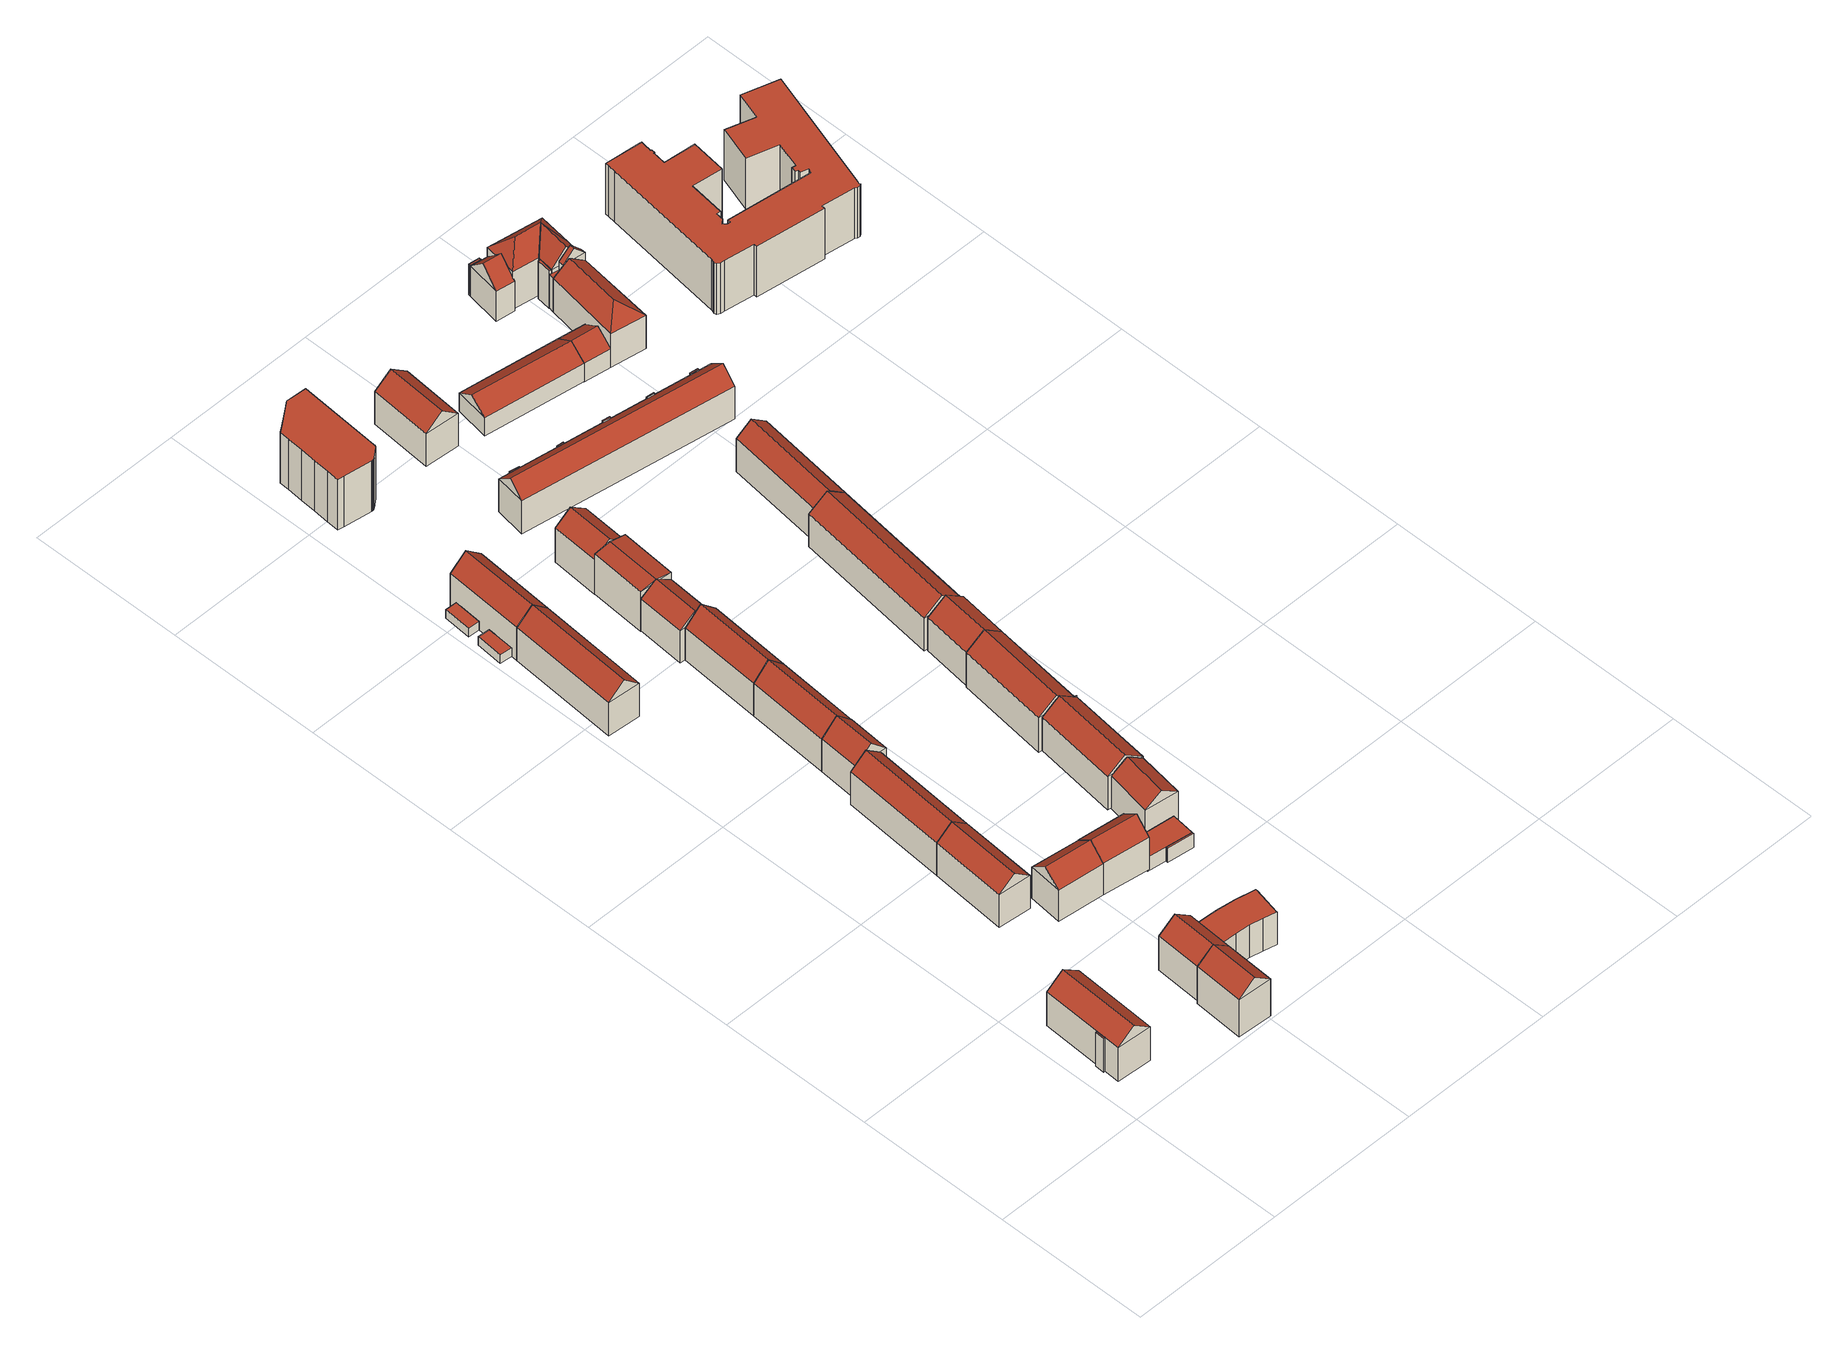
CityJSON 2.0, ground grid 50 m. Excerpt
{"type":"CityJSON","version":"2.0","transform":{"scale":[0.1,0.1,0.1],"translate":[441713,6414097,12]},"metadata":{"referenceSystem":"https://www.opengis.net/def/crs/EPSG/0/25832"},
"CityObjects":{
"building1":{"type":"Building","attributes":{"function":"31001_1010"},"children":["building1-1","building1-2"]},
"building1-1":{"type":"BuildingPart","attributes":{"roofType":"3100","measuredHeight":17.16,"storeysAboveGround":4},"parents":["building1"],"geometry":[{"type":"Solid","lod":"2","boundaries":[[[[0,1,2,3]],[[4,5,1,0]],[[6,7,5,4]],[[3,2,7,6]],[[0,8,4]],[[6,9,3]],[[3,9,8,0]],[[4,8,9,6]],[[1,5,7,2]]]],"semantics":{"surfaces":[{"type":"WallSurface"},{"type":"RoofSurface","Flaechenneigung":"51.5865324463628","Flaechenrichtung":"272.964134694147","Flaechengroesse":"197.745115900899"},{"type":"RoofSurface","Flaechenneigung":"51.586800165069","Flaechenrichtung":"93.1330239308747","Flaechengroesse":"197.802510637403"},{"type":"GroundSurface"}],"values":[[0,0,0,0,0,0,1,2,3]]}}]},
"building1-2":{"type":"BuildingPart","attributes":{"roofType":"1000","measuredHeight":12.67,"storeysAboveGround":4},"parents":["building1"],"geometry":[{"type":"Solid","lod":"2","boundaries":[[[[10,11,12,13]],[[14,15,11,10]],[[16,17,15,14]],[[13,12,17,16]],[[14,10,13,16]],[[11,15,17,12]]]],"semantics":{"surfaces":[{"type":"WallSurface"},{"type":"RoofSurface","Flaechenneigung":"90","Flaechenrichtung":"0","Flaechengroesse":"1.78751020506889"},{"type":"GroundSurface"}],"values":[[0,0,0,0,1,2]]}}]},
"building2":{"type":"Building","attributes":{"function":"31001_1010","yearOfConstruction":1957,"roofType":"3100","measuredHeight":18.47,"storeysAboveGround":4},"geometry":[{"type":"Solid","lod":"2","boundaries":[[[[18,19,20,21]],[[22,23,19,18]],[[24,25,23,22]],[[21,20,25,24]],[[18,26,22]],[[24,27,21]],[[21,27,26,18]],[[22,26,27,24]],[[19,23,25,20]]]],"semantics":{"surfaces":[{"type":"WallSurface"},{"type":"RoofSurface","Flaechenneigung":"51.2122402934703","Flaechenrichtung":"273.374601804559","Flaechengroesse":"114.593032173527"},{"type":"RoofSurface","Flaechenneigung":"51.2122401367297","Flaechenrichtung":"93.3729320381092","Flaechengroesse":"114.589274207159"},{"type":"GroundSurface"}],"values":[[0,0,0,0,0,0,1,2,3]]}}]},
"building3":{"type":"Building","attributes":{"function":"31001_1010","yearOfConstruction":1957,"roofType":"3100","measuredHeight":17.22,"storeysAboveGround":4},"geometry":[{"type":"Solid","lod":"2","boundaries":[[[[28,29,30,18]],[[31,32,29,28]],[[22,33,32,31]],[[18,30,33,22]],[[28,34,31]],[[22,26,18]],[[18,26,34,28]],[[31,34,26,22]],[[29,32,33,30]]]],"semantics":{"surfaces":[{"type":"WallSurface"},{"type":"RoofSurface","Flaechenneigung":"51.2527799460082","Flaechenrichtung":"273.373751766749","Flaechengroesse":"104.922973425165"},{"type":"RoofSurface","Flaechenneigung":"51.2526964971133","Flaechenrichtung":"93.373751766795","Flaechengroesse":"104.922973422475"},{"type":"GroundSurface"}],"values":[[0,0,0,0,0,0,1,2,3]]}}]},
"building4":{"type":"Building","attributes":{"function":"31001_1010","yearOfConstruction":1957,"roofType":"3100","measuredHeight":16.89,"storeysAboveGround":4},"geometry":[{"type":"Solid","lod":"2","boundaries":[[[[35,36,37,38]],[[39,40,36,35]],[[41,42,40,39]],[[38,37,42,41]],[[35,43,39]],[[41,44,38]],[[38,44,43,35]],[[39,43,44,41]],[[36,40,42,37]]]],"semantics":{"surfaces":[{"type":"WallSurface"},{"type":"RoofSurface","Flaechenneigung":"49.410108099328","Flaechenrichtung":"94.516003651114","Flaechengroesse":"171.342587666664"},{"type":"RoofSurface","Flaechenneigung":"49.4101219184839","Flaechenrichtung":"274.530776977418","Flaechengroesse":"170.566553075133"},{"type":"GroundSurface"}],"values":[[0,0,0,0,0,0,1,2,3]]}}]},
"building5":{"type":"Building","attributes":{"function":"31001_1010","yearOfConstruction":1968,"roofType":"3100","measuredHeight":16.25,"storeysAboveGround":4},"geometry":[{"type":"Solid","lod":"2","boundaries":[[[[45,46,47,48]],[[49,50,46,45]],[[51,52,50,49]],[[48,47,52,51]],[[45,53,49]],[[51,54,48]],[[48,54,53,45]],[[49,53,54,51]],[[46,50,52,47]]]],"semantics":{"surfaces":[{"type":"WallSurface"},{"type":"RoofSurface","Flaechenneigung":"50.5035014213378","Flaechenrichtung":"186.88303606996","Flaechengroesse":"105.285923994902"},{"type":"RoofSurface","Flaechenneigung":"50.5038225184407","Flaechenrichtung":"7.24976276673554","Flaechengroesse":"106.327651984077"},{"type":"GroundSurface"}],"values":[[0,0,0,0,0,0,1,2,3]]}}]},
"building6":{"type":"Building","attributes":{"function":"31001_1010","yearOfConstruction":1957,"roofType":"3100","measuredHeight":16.82,"storeysAboveGround":4},"geometry":[{"type":"Solid","lod":"2","boundaries":[[[[55,56,57,41]],[[58,59,56,55]],[[38,60,59,58]],[[41,57,60,38]],[[55,61,58]],[[38,44,41]],[[41,44,61,55]],[[58,61,44,38]],[[56,59,60,57]]]],"semantics":{"surfaces":[{"type":"WallSurface"},{"type":"RoofSurface","Flaechenneigung":"49.2248682562739","Flaechenrichtung":"274.508668864937","Flaechengroesse":"235.256726569742"},{"type":"RoofSurface","Flaechenneigung":"49.2249344666691","Flaechenrichtung":"94.508735144832","Flaechengroesse":"235.25327462413"},{"type":"GroundSurface"}],"values":[[0,0,0,0,0,0,1,2,3]]}}]},
"building7":{"type":"Building","attributes":{"function":"31001_1010","yearOfConstruction":1957,"roofType":"1000","measuredHeight":12.23,"storeysAboveGround":3},"geometry":[{"type":"Solid","lod":"2","boundaries":[[[[62,63,64,65]],[[66,67,63,62]],[[68,69,67,66]],[[70,71,69,68]],[[72,73,71,70]],[[74,75,73,72]],[[76,77,75,74]],[[78,79,77,76]],[[80,81,79,78]],[[82,83,81,80]],[[65,64,83,82]],[[80,78,76,74,72,70,68,66,62,65,82]],[[63,67,69,71,73,75,77,79,81,83,64]]]],"semantics":{"surfaces":[{"type":"WallSurface"},{"type":"RoofSurface","Flaechenneigung":"90","Flaechenrichtung":"0","Flaechengroesse":"180.989428671581"},{"type":"GroundSurface"}],"values":[[0,0,0,0,0,0,0,0,0,0,0,1,2]]}}]},
"building8":{"type":"Building","attributes":{"function":"31001_1010","yearOfConstruction":1957,"roofType":"3100","measuredHeight":17.53,"storeysAboveGround":4},"geometry":[{"type":"Solid","lod":"2","boundaries":[[[[84,85,86,87]],[[88,89,85,84]],[[90,91,89,88]],[[87,86,91,90]],[[84,92,88]],[[90,93,87]],[[87,93,92,84]],[[88,92,93,90]],[[85,89,91,86]]]],"semantics":{"surfaces":[{"type":"WallSurface"},{"type":"RoofSurface","Flaechenneigung":"46.7042799806988","Flaechenrichtung":"274.240041765358","Flaechengroesse":"263.976245234185"},{"type":"RoofSurface","Flaechenneigung":"46.70435265855","Flaechenrichtung":"94.2400417653581","Flaechengroesse":"263.976245232696"},{"type":"GroundSurface"}],"values":[[0,0,0,0,0,0,1,2,3]]}}]},
"building9":{"type":"Building","attributes":{"function":"31001_1010","yearOfConstruction":1957,"roofType":"3100","measuredHeight":17.61,"storeysAboveGround":4},"geometry":[{"type":"Solid","lod":"2","boundaries":[[[[94,95,96,97]],[[98,99,95,94]],[[100,101,99,98]],[[97,96,101,100]],[[94,102,98]],[[100,103,97]],[[97,103,102,94]],[[98,102,103,100]],[[95,99,101,96]]]],"semantics":{"surfaces":[{"type":"WallSurface"},{"type":"RoofSurface","Flaechenneigung":"44.678600148363","Flaechenrichtung":"274.184993591903","Flaechengroesse":"100.034664905074"},{"type":"RoofSurface","Flaechenneigung":"44.6784728044763","Flaechenrichtung":"94.2766622586606","Flaechengroesse":"100.0316442246"},{"type":"GroundSurface"}],"values":[[0,0,0,0,0,0,1,2,3]]}}]},
"building10":{"type":"Building","attributes":{"function":"31001_1010","yearOfConstruction":1957,"roofType":"3100","measuredHeight":16.33,"storeysAboveGround":4},"geometry":[{"type":"Solid","lod":"2","boundaries":[[[[104,105,106,107]],[[108,109,105,104]],[[110,111,109,108]],[[107,106,111,110]],[[104,112,108]],[[110,113,107]],[[107,113,112,104]],[[108,112,113,110]],[[105,109,111,106]]]],"semantics":{"surfaces":[{"type":"WallSurface"},{"type":"RoofSurface","Flaechenneigung":"50.8477006978234","Flaechenrichtung":"7.62004053188802","Flaechengroesse":"104.449203260143"},{"type":"RoofSurface","Flaechenneigung":"50.8480564175379","Flaechenrichtung":"187.861527415341","Flaechengroesse":"104.440526858055"},{"type":"GroundSurface"}],"values":[[0,0,0,0,0,0,1,2,3]]}}]},
"building11":{"type":"Building","attributes":{"function":"31001_1010"},"children":["building11-1","building11-2","building11-3"]},
"building11-1":{"type":"BuildingPart","attributes":{"roofType":"1000","measuredHeight":3.23,"storeysAboveGround":4},"parents":["building11"],"geometry":[{"type":"Solid","lod":"2","boundaries":[[[[114,115,116,117]],[[118,119,115,114]],[[120,121,119,118]],[[117,116,121,120]],[[118,114,117,120]],[[115,119,121,116]]]],"semantics":{"surfaces":[{"type":"WallSurface"},{"type":"RoofSurface","Flaechenneigung":"90","Flaechenrichtung":"0","Flaechengroesse":"33.4327728460902"},{"type":"GroundSurface"}],"values":[[0,0,0,0,1,2]]}}]},
"building11-2":{"type":"BuildingPart","attributes":{"roofType":"3100","measuredHeight":17.47,"storeysAboveGround":4},"parents":["building11"],"geometry":[{"type":"Solid","lod":"2","boundaries":[[[[88,122,123,124]],[[84,125,122,88]],[[126,127,125,84]],[[124,123,127,126]],[[88,92,84]],[[126,128,124]],[[124,128,92,88]],[[84,92,128,126]],[[122,125,127,123]]]],"semantics":{"surfaces":[{"type":"WallSurface"},{"type":"RoofSurface","Flaechenneigung":"46.7191191597111","Flaechenrichtung":"94.2127143830888","Flaechengroesse":"190.862217975707"},{"type":"RoofSurface","Flaechenneigung":"46.7191391264683","Flaechenrichtung":"274.18066524786","Flaechengroesse":"190.861689222725"},{"type":"GroundSurface"}],"values":[[0,0,0,0,0,0,1,2,3]]}}]},
"building11-3":{"type":"BuildingPart","attributes":{"roofType":"1000","measuredHeight":3.22,"storeysAboveGround":4},"parents":["building11"],"geometry":[{"type":"Solid","lod":"2","boundaries":[[[[129,130,131,132]],[[133,134,130,129]],[[135,136,134,133]],[[132,131,136,135]],[[133,129,132,135]],[[130,134,136,131]]]],"semantics":{"surfaces":[{"type":"WallSurface"},{"type":"RoofSurface","Flaechenneigung":"90","Flaechenrichtung":"0","Flaechengroesse":"34.10219815461"},{"type":"GroundSurface"}],"values":[[0,0,0,0,1,2]]}}]},
"building12":{"type":"Building","attributes":{"function":"31001_1010","yearOfConstruction":1957,"roofType":"3100","measuredHeight":17.51,"storeysAboveGround":4},"geometry":[{"type":"Solid","lod":"2","boundaries":[[[[137,138,139,140]],[[141,142,138,137]],[[143,144,142,141]],[[140,139,144,143]],[[137,145,141]],[[143,102,140]],[[140,102,145,137]],[[141,145,102,143]],[[138,142,144,139]]]],"semantics":{"surfaces":[{"type":"WallSurface"},{"type":"RoofSurface","Flaechenneigung":"44.592156226945","Flaechenrichtung":"274.178082148772","Flaechengroesse":"199.104386591258"},{"type":"RoofSurface","Flaechenneigung":"44.5921067315008","Flaechenrichtung":"94.258914507947","Flaechengroesse":"199.102694180648"},{"type":"GroundSurface"}],"values":[[0,0,0,0,0,0,1,2,3]]}}]},
"building13":{"type":"Building","attributes":{"function":"31001_1010"},"children":["building13-1","building13-2","building13-3"]},
"building13-1":{"type":"BuildingPart","attributes":{"roofType":"1000","measuredHeight":5.16,"storeysAboveGround":1},"parents":["building13"],"geometry":[{"type":"Solid","lod":"2","boundaries":[[[[146,147,148,149]],[[150,151,147,146]],[[152,153,151,150]],[[149,148,153,152]],[[150,146,149,152]],[[147,151,153,148]]]],"semantics":{"surfaces":[{"type":"WallSurface"},{"type":"RoofSurface","Flaechenneigung":"90","Flaechenrichtung":"0","Flaechengroesse":"5.62264864993358"},{"type":"GroundSurface"}],"values":[[0,0,0,0,1,2]]}}]},
"building13-2":{"type":"BuildingPart","attributes":{"roofType":"1000","measuredHeight":5.16,"storeysAboveGround":1},"parents":["building13"],"geometry":[{"type":"Solid","lod":"2","boundaries":[[[[154,155,156,157]],[[158,159,155,154]],[[150,151,159,158]],[[157,156,151,150]],[[158,154,157,150]],[[155,159,151,156]]]],"semantics":{"surfaces":[{"type":"WallSurface"},{"type":"RoofSurface","Flaechenneigung":"90","Flaechenrichtung":"0","Flaechengroesse":"109.233173625576"},{"type":"GroundSurface"}],"values":[[0,0,0,0,1,2]]}}]},
"building13-3":{"type":"BuildingPart","attributes":{"roofType":"1000","measuredHeight":5.16,"storeysAboveGround":1},"parents":["building13"],"geometry":[{"type":"Solid","lod":"2","boundaries":[[[[160,161,155,154]],[[162,163,161,160]],[[164,165,163,162]],[[154,155,165,164]],[[162,160,154,164]],[[161,163,165,155]]]],"semantics":{"surfaces":[{"type":"WallSurface"},{"type":"RoofSurface","Flaechenneigung":"90","Flaechenrichtung":"0","Flaechengroesse":"3.43421822296851"},{"type":"GroundSurface"}],"values":[[0,0,0,0,1,2]]}}]},
"building14":{"type":"Building","attributes":{"function":"31001_1010","yearOfConstruction":1957,"roofType":"3100","measuredHeight":17.52,"storeysAboveGround":4},"geometry":[{"type":"Solid","lod":"2","boundaries":[[[[141,142,166,167]],[[137,138,142,141]],[[168,169,138,137]],[[167,166,169,168]],[[141,145,137]],[[168,170,167]],[[167,170,145,141]],[[137,145,170,168]],[[142,138,169,166]]]],"semantics":{"surfaces":[{"type":"WallSurface"},{"type":"RoofSurface","Flaechenneigung":"44.4493378367429","Flaechenrichtung":"94.2461371502811","Flaechengroesse":"200.841951885812"},{"type":"RoofSurface","Flaechenneigung":"44.4493175166213","Flaechenrichtung":"274.186889312806","Flaechengroesse":"200.84170362994"},{"type":"GroundSurface"}],"values":[[0,0,0,0,0,0,1,2,3]]}}]},
"building15":{"type":"Building","attributes":{"function":"31001_1010","yearOfConstruction":1918,"roofType":"3100","measuredHeight":15.88,"storeysAboveGround":4},"geometry":[{"type":"Solid","lod":"2","boundaries":[[[[171,172,173,174]],[[175,176,172,171]],[[177,178,176,175]],[[174,173,178,177]],[[171,179,175]],[[177,180,174]],[[174,180,179,171]],[[175,179,180,177]],[[172,176,178,173]]]],"semantics":{"surfaces":[{"type":"WallSurface"},{"type":"RoofSurface","Flaechenneigung":"53.3348150903892","Flaechenrichtung":"274.222186883219","Flaechengroesse":"101.839704208701"},{"type":"RoofSurface","Flaechenneigung":"53.3346657800348","Flaechenrichtung":"94.2260118071869","Flaechengroesse":"101.836911379362"},{"type":"GroundSurface"}],"values":[[0,0,0,0,0,0,1,2,3]]}}]},
"building16":{"type":"Building","attributes":{"function":"31001_1010","yearOfConstruction":1957,"roofType":"3100","measuredHeight":16.29,"storeysAboveGround":4},"geometry":[{"type":"Solid","lod":"2","boundaries":[[[[181,182,183,184]],[[185,186,182,181]],[[187,188,186,185]],[[184,183,188,187]],[[181,189,185]],[[187,190,184]],[[184,190,189,181]],[[185,189,190,187]],[[182,186,188,183]]]],"semantics":{"surfaces":[{"type":"WallSurface"},{"type":"RoofSurface","Flaechenneigung":"53.9360817724943","Flaechenrichtung":"98.5303879939975","Flaechengroesse":"99.5425328210005"},{"type":"RoofSurface","Flaechenneigung":"53.9258901445393","Flaechenrichtung":"279.37135502149","Flaechengroesse":"99.9239069675338"},{"type":"GroundSurface"}],"values":[[0,0,0,0,0,0,1,2,3]]}}]},
"building17":{"type":"Building","attributes":{"function":"31001_1010","yearOfConstruction":1957,"roofType":"3100","measuredHeight":15.93,"storeysAboveGround":4},"geometry":[{"type":"Solid","lod":"2","boundaries":[[[[191,192,193,194]],[[195,196,192,191]],[[197,198,196,195]],[[194,193,198,197]],[[191,199,195]],[[197,200,194]],[[194,200,199,191]],[[195,199,200,197]],[[192,196,198,193]]]],"semantics":{"surfaces":[{"type":"WallSurface"},{"type":"RoofSurface","Flaechenneigung":"79.458767898658","Flaechenrichtung":"274.231247887311","Flaechengroesse":"96.5234777249731"},{"type":"RoofSurface","Flaechenneigung":"79.4587621921251","Flaechenrichtung":"94.2393065362786","Flaechengroesse":"96.5217945190859"},{"type":"GroundSurface"}],"values":[[0,0,0,0,0,0,1,2,3]]}}]},
"building18":{"type":"Building","attributes":{"function":"31001_1010","yearOfConstruction":2015,"roofType":"1000","measuredHeight":18.95,"storeysAboveGround":6},"geometry":[{"type":"Solid","lod":"2","boundaries":[[[[201,202,203,204]],[[205,206,202,201]],[[207,208,206,205]],[[209,210,208,207]],[[211,212,210,209]],[[213,214,212,211]],[[215,216,214,213]],[[217,218,216,215]],[[219,220,218,217]],[[221,222,220,219]],[[223,224,222,221]],[[225,226,224,223]],[[227,228,226,225]],[[229,230,228,227]],[[231,232,230,229]],[[233,234,232,231]],[[235,236,234,233]],[[237,238,236,235]],[[239,240,238,237]],[[241,242,240,239]],[[243,244,242,241]],[[245,246,244,243]],[[204,203,246,245]],[[243,241,239,237,235,233,231,229,227,225,223,221,219,217,215,213,211,209,207,205,201,204,245]],[[202,206,208,210,212,214,216,218,220,222,224,226,228,230,232,234,236,238,240,242,244,246,203]]]],"semantics":{"surfaces":[{"type":"WallSurface"},{"type":"RoofSurface","Flaechenneigung":"90","Flaechenrichtung":"0","Flaechengroesse":"430.428844202671"},{"type":"GroundSurface"}],"values":[[0,0,0,0,0,0,0,0,0,0,0,0,0,0,0,0,0,0,0,0,0,0,0,1,2]]}}]},
"building19":{"type":"Building","attributes":{"function":"31001_1010","yearOfConstruction":1957,"roofType":"3100","measuredHeight":17.11,"storeysAboveGround":4},"geometry":[{"type":"Solid","lod":"2","boundaries":[[[[247,248,249,250]],[[251,252,248,247]],[[253,254,252,251]],[[250,249,254,253]],[[247,255,251]],[[253,256,250]],[[250,256,255,247]],[[251,255,256,253]],[[248,252,254,249]]]],"semantics":{"surfaces":[{"type":"WallSurface"},{"type":"RoofSurface","Flaechenneigung":"51.7157544901837","Flaechenrichtung":"274.236292331758","Flaechengroesse":"104.150335993517"},{"type":"RoofSurface","Flaechenneigung":"51.7159028233509","Flaechenrichtung":"94.2456510541214","Flaechengroesse":"104.148227329957"},{"type":"GroundSurface"}],"values":[[0,0,0,0,0,0,1,2,3]]}}]},
"building20":{"type":"Building","attributes":{"function":"31001_1010"},"children":["building20-1","building20-2","building20-3"]},
"building20-1":{"type":"BuildingPart","attributes":{"roofType":"3100","measuredHeight":17.06,"storeysAboveGround":4},"parents":["building20"],"geometry":[{"type":"Solid","lod":"2","boundaries":[[[[257,258,259,260]],[[261,262,258,257]],[[263,264,262,261]],[[260,259,264,263]],[[257,265,261]],[[263,266,260]],[[260,266,265,257]],[[261,265,266,263]],[[258,262,264,259]]]],"semantics":{"surfaces":[{"type":"WallSurface"},{"type":"RoofSurface","Flaechenneigung":"51.8431119376664","Flaechenrichtung":"277.03718963266","Flaechengroesse":"201.045123424135"},{"type":"RoofSurface","Flaechenneigung":"51.8431062136629","Flaechenrichtung":"97.025350498316","Flaechengroesse":"201.628691657344"},{"type":"GroundSurface"}],"values":[[0,0,0,0,0,0,1,2,3]]}}]},
"building20-2":{"type":"BuildingPart","attributes":{"roofType":"3100","measuredHeight":17.65,"storeysAboveGround":4},"parents":["building20"],"geometry":[{"type":"Solid","lod":"2","boundaries":[[[[267,268,269,270]],[[271,272,268,267]],[[273,274,272,271]],[[270,269,274,273]],[[267,275,271]],[[273,276,270]],[[270,276,275,267]],[[271,275,276,273]],[[268,272,274,269]]]],"semantics":{"surfaces":[{"type":"WallSurface"},{"type":"RoofSurface","Flaechenneigung":"51.8522054007894","Flaechenrichtung":"277.043869403396","Flaechengroesse":"227.386136634991"},{"type":"RoofSurface","Flaechenneigung":"51.852129693127","Flaechenrichtung":"97.0313871759958","Flaechengroesse":"227.38333235511"},{"type":"GroundSurface"}],"values":[[0,0,0,0,0,0,1,2,3]]}}]},
"building20-3":{"type":"BuildingPart","attributes":{"roofType":"1000","measuredHeight":12.99,"storeysAboveGround":4},"parents":["building20"],"geometry":[{"type":"Solid","lod":"2","boundaries":[[[[277,278,279,280]],[[281,262,278,277]],[[273,274,262,281]],[[280,279,274,273]],[[281,277,280,273]],[[278,262,274,279]]]],"semantics":{"surfaces":[{"type":"WallSurface"},{"type":"RoofSurface","Flaechenneigung":"90","Flaechenrichtung":"0","Flaechengroesse":"0.170440071884735"},{"type":"GroundSurface"}],"values":[[0,0,0,0,1,2]]}}]},
"building21":{"type":"Building","attributes":{"function":"31001_1010","yearOfConstruction":1983,"roofType":"3100","measuredHeight":17.07,"storeysAboveGround":4},"geometry":[{"type":"Solid","lod":"2","boundaries":[[[[271,282,283,284]],[[267,285,282,271]],[[286,287,285,267]],[[284,283,287,286]],[[271,275,267]],[[286,288,284]],[[284,288,275,271]],[[267,275,288,286]],[[282,285,287,283]]]],"semantics":{"surfaces":[{"type":"WallSurface"},{"type":"RoofSurface","Flaechenneigung":"52.0905427389083","Flaechenrichtung":"97.0300160654637","Flaechengroesse":"120.014965954935"},{"type":"RoofSurface","Flaechenneigung":"52.0906250841196","Flaechenrichtung":"277.044460534388","Flaechengroesse":"120.014925179695"},{"type":"GroundSurface"}],"values":[[0,0,0,0,0,0,1,2,3]]}}]},
"building22":{"type":"Building","attributes":{"function":"31001_1010","yearOfConstruction":1957,"roofType":"3100","measuredHeight":16.95,"storeysAboveGround":4},"geometry":[{"type":"Solid","lod":"2","boundaries":[[[[289,290,291,292]],[[293,294,290,289]],[[295,296,294,293]],[[292,291,296,295]],[[289,297,293]],[[295,298,292]],[[292,298,297,289]],[[293,297,298,295]],[[290,294,296,291]]]],"semantics":{"surfaces":[{"type":"WallSurface"},{"type":"RoofSurface","Flaechenneigung":"49.651398284945","Flaechenrichtung":"274.374685067947","Flaechengroesse":"146.679687537487"},{"type":"RoofSurface","Flaechenneigung":"49.6513431716527","Flaechenrichtung":"94.456592915102","Flaechengroesse":"146.790321313238"},{"type":"GroundSurface"}],"values":[[0,0,0,0,0,0,1,2,3]]}}]},
"building23":{"type":"Building","attributes":{"function":"31001_1010","yearOfConstruction":1957,"roofType":"3100","measuredHeight":17.14,"storeysAboveGround":4},"geometry":[{"type":"Solid","lod":"2","boundaries":[[[[299,300,301,302]],[[303,304,300,299]],[[305,306,304,303]],[[302,301,306,305]],[[299,307,303]],[[305,308,302]],[[302,308,307,299]],[[303,307,308,305]],[[300,304,306,301]]]],"semantics":{"surfaces":[{"type":"WallSurface"},{"type":"RoofSurface","Flaechenneigung":"52.0345806121718","Flaechenrichtung":"277.062201434998","Flaechengroesse":"366.249677374312"},{"type":"RoofSurface","Flaechenneigung":"52.0345798173788","Flaechenrichtung":"97.0784974483294","Flaechengroesse":"366.247189861451"},{"type":"GroundSurface"}],"values":[[0,0,0,0,0,0,1,2,3]]}}]},
"building24":{"type":"Building","attributes":{"function":"31001_1010"},"children":["building24-1","building24-2","building24-3","building24-4","building24-5","building24-6"]},
"building24-1":{"type":"BuildingPart","attributes":{"roofType":"1000","measuredHeight":12.63,"storeysAboveGround":4},"parents":["building24"],"geometry":[{"type":"Solid","lod":"2","boundaries":[[[[309,310,311,312]],[[313,314,310,309]],[[315,316,314,313]],[[312,311,316,315]],[[313,309,312,315]],[[310,314,316,311]]]],"semantics":{"surfaces":[{"type":"WallSurface"},{"type":"RoofSurface","Flaechenneigung":"90","Flaechenrichtung":"0","Flaechengroesse":"1.27503199987079"},{"type":"GroundSurface"}],"values":[[0,0,0,0,1,2]]}}]},
"building24-2":{"type":"BuildingPart","attributes":{"roofType":"3100","measuredHeight":16.59,"storeysAboveGround":4},"parents":["building24"],"geometry":[{"type":"Solid","lod":"2","boundaries":[[[[317,318,319,320]],[[321,322,318,317]],[[323,324,322,321]],[[320,319,324,323]],[[317,325,321]],[[323,326,320]],[[320,326,325,317]],[[321,325,326,323]],[[318,322,324,319]]]],"semantics":{"surfaces":[{"type":"WallSurface"},{"type":"RoofSurface","Flaechenneigung":"49.743062395069","Flaechenrichtung":"189.205429358069","Flaechengroesse":"459.332740219886"},{"type":"RoofSurface","Flaechenneigung":"49.7429180749985","Flaechenrichtung":"9.08138377145538","Flaechengroesse":"459.333233579302"},{"type":"GroundSurface"}],"values":[[0,0,0,0,0,0,1,2,3]]}}]},
"building24-3":{"type":"BuildingPart","attributes":{"roofType":"1000","measuredHeight":12.43,"storeysAboveGround":4},"parents":["building24"],"geometry":[{"type":"Solid","lod":"2","boundaries":[[[[327,328,329,330]],[[331,332,328,327]],[[333,334,332,331]],[[330,329,334,333]],[[331,327,330,333]],[[328,332,334,329]]]],"semantics":{"surfaces":[{"type":"WallSurface"},{"type":"RoofSurface","Flaechenneigung":"90","Flaechenrichtung":"0","Flaechengroesse":"1.3339126160141"},{"type":"GroundSurface"}],"values":[[0,0,0,0,1,2]]}}]},
"building24-4":{"type":"BuildingPart","attributes":{"roofType":"1000","measuredHeight":12.62,"storeysAboveGround":4},"parents":["building24"],"geometry":[{"type":"Solid","lod":"2","boundaries":[[[[335,336,337,338]],[[339,340,336,335]],[[341,342,340,339]],[[338,337,342,341]],[[339,335,338,341]],[[336,340,342,337]]]],"semantics":{"surfaces":[{"type":"WallSurface"},{"type":"RoofSurface","Flaechenneigung":"90","Flaechenrichtung":"0","Flaechengroesse":"0.940247446917529"},{"type":"GroundSurface"}],"values":[[0,0,0,0,1,2]]}}]},
"building24-5":{"type":"BuildingPart","attributes":{"roofType":"1000","measuredHeight":12.29,"storeysAboveGround":4},"parents":["building24"],"geometry":[{"type":"Solid","lod":"2","boundaries":[[[[343,344,345,346]],[[347,348,344,343]],[[349,350,348,347]],[[346,345,350,349]],[[347,343,346,349]],[[344,348,350,345]]]],"semantics":{"surfaces":[{"type":"WallSurface"},{"type":"RoofSurface","Flaechenneigung":"90","Flaechenrichtung":"0","Flaechengroesse":"1.61197553172359"},{"type":"GroundSurface"}],"values":[[0,0,0,0,1,2]]}}]},
"building24-6":{"type":"BuildingPart","attributes":{"roofType":"1000","measuredHeight":12.29,"storeysAboveGround":4},"parents":["building24"],"geometry":[{"type":"Solid","lod":"2","boundaries":[[[[351,352,353,354]],[[355,356,352,351]],[[357,358,356,355]],[[354,353,358,357]],[[355,351,354,357]],[[352,356,358,353]]]],"semantics":{"surfaces":[{"type":"WallSurface"},{"type":"RoofSurface","Flaechenneigung":"90","Flaechenrichtung":"0","Flaechengroesse":"1.03737802369881"},{"type":"GroundSurface"}],"values":[[0,0,0,0,1,2]]}}]},
"building25":{"type":"Building","attributes":{"function":"31001_1010","yearOfConstruction":1978,"roofType":"3100","measuredHeight":16.57,"storeysAboveGround":4},"geometry":[{"type":"Solid","lod":"2","boundaries":[[[[359,360,361,362]],[[363,364,360,359]],[[365,366,364,363]],[[362,361,366,365]],[[359,367,363]],[[365,368,362]],[[362,368,367,359]],[[363,367,368,365]],[[360,364,366,361]]]],"semantics":{"surfaces":[{"type":"WallSurface"},{"type":"RoofSurface","Flaechenneigung":"50.3501219996861","Flaechenrichtung":"277.070459183503","Flaechengroesse":"212.6991675478"},{"type":"RoofSurface","Flaechenneigung":"50.3501366708157","Flaechenrichtung":"97.0797837925308","Flaechengroesse":"212.683833716323"},{"type":"GroundSurface"}],"values":[[0,0,0,0,0,0,1,2,3]]}}]},
"building26":{"type":"Building","attributes":{"function":"31001_1010","yearOfConstruction":1968,"roofType":"3100","measuredHeight":10.79,"storeysAboveGround":2},"geometry":[{"type":"Solid","lod":"2","boundaries":[[[[369,370,371,372]],[[373,374,370,369]],[[375,376,374,373]],[[372,371,376,375]],[[369,377,373]],[[375,378,372]],[[372,378,377,369]],[[373,377,378,375]],[[370,374,376,371]]]],"semantics":{"surfaces":[{"type":"WallSurface"},{"type":"RoofSurface","Flaechenneigung":"53.9890739623631","Flaechenrichtung":"8.8170123871016","Flaechengroesse":"223.60425913268"},{"type":"RoofSurface","Flaechenneigung":"53.9890236756497","Flaechenrichtung":"188.830148516452","Flaechengroesse":"223.612218331867"},{"type":"GroundSurface"}],"values":[[0,0,0,0,0,0,1,2,3]]}}]},
"building27":{"type":"Building","attributes":{"function":"31001_1010"},"children":["building27-1","building27-2","building27-3"]},
"building27-1":{"type":"BuildingPart","attributes":{"roofType":"1000","measuredHeight":12.49,"storeysAboveGround":4},"parents":["building27"],"geometry":[{"type":"Solid","lod":"2","boundaries":[[[[379,380,381,382]],[[383,384,380,379]],[[385,386,384,383]],[[382,381,386,385]],[[383,379,382,385]],[[380,384,386,381]]]],"semantics":{"surfaces":[{"type":"WallSurface"},{"type":"RoofSurface","Flaechenneigung":"90","Flaechenrichtung":"0","Flaechengroesse":"5.69824403766873"},{"type":"GroundSurface"}],"values":[[0,0,0,0,1,2]]}}]},
"building27-2":{"type":"BuildingPart","attributes":{"roofType":"5000","measuredHeight":16.88,"storeysAboveGround":4},"parents":["building27"],"geometry":[{"type":"Solid","lod":"2","boundaries":[[[[387,388,389,390]],[[391,392,388,387]],[[379,380,392,391]],[[390,389,380,379]],[[387,393,391]],[[379,394,390]],[[390,394,393,387]],[[391,393,394,379]],[[388,392,380,389]]]],"semantics":{"surfaces":[{"type":"WallSurface"},{"type":"RoofSurface","Flaechenneigung":"54.4320381032322","Flaechenrichtung":"188.838231398057","Flaechengroesse":"42.7644243293713"},{"type":"RoofSurface","Flaechenneigung":"51.1618239552677","Flaechenrichtung":"97.4381304606327","Flaechengroesse":"153.952235338197"},{"type":"RoofSurface","Flaechenneigung":"51.1631720993658","Flaechenrichtung":"278.442559201411","Flaechengroesse":"153.048812967611"},{"type":"GroundSurface"}],"values":[[0,0,0,0,1,0,2,3,4]]}}]},
"building27-3":{"type":"BuildingPart","attributes":{"roofType":"3100","measuredHeight":10.88,"storeysAboveGround":4},"parents":["building27"],"geometry":[{"type":"Solid","lod":"2","boundaries":[[[[373,395,392,396]],[[369,397,395,373]],[[398,399,397,369]],[[396,392,399,398]],[[373,377,369]],[[398,400,396]],[[396,400,377,373]],[[369,377,400,398]],[[395,397,399,392]]]],"semantics":{"surfaces":[{"type":"WallSurface"},{"type":"RoofSurface","Flaechenneigung":"54.4943564793814","Flaechenrichtung":"188.831658077887","Flaechengroesse":"59.6762048578005"},{"type":"RoofSurface","Flaechenneigung":"54.4943530615806","Flaechenrichtung":"8.81851258149306","Flaechengroesse":"59.6795118362423"},{"type":"GroundSurface"}],"values":[[0,0,0,0,0,0,1,2,3]]}}]},
"building28":{"type":"Building","attributes":{"function":"31001_1010"},"children":["building28-1","building28-2","building28-3","building28-4","building28-5","building28-6"]},
"building28-1":{"type":"BuildingPart","attributes":{"roofType":"3100","measuredHeight":19.91,"storeysAboveGround":4},"parents":["building28"],"geometry":[{"type":"Solid","lod":"2","boundaries":[[[[401,402,403,404]],[[405,406,402,401]],[[407,408,406,405]],[[404,403,408,407]],[[401,409,405]],[[407,410,404]],[[404,410,409,401]],[[405,409,410,407]],[[402,406,408,403]]]],"semantics":{"surfaces":[{"type":"WallSurface"},{"type":"RoofSurface","Flaechenneigung":"41.5028511838656","Flaechenrichtung":"95.8041145139787","Flaechengroesse":"8.92817988922758"},{"type":"RoofSurface","Flaechenneigung":"41.4325742622479","Flaechenrichtung":"273.490849349965","Flaechengroesse":"9.41461207613323"},{"type":"GroundSurface"}],"values":[[0,0,0,0,0,0,1,2,3]]}}]},
"building28-2":{"type":"BuildingPart","attributes":{"roofType":"5000","measuredHeight":19.94,"storeysAboveGround":4},"parents":["building28"],"geometry":[{"type":"Solid","lod":"2","boundaries":[[[[411,412,413,414]],[[415,416,412,411]],[[417,403,416,415]],[[414,413,403,417]],[[411,418,415]],[[417,419,414]],[[414,419,418,411]],[[415,418,419,417]],[[412,416,403,413]]]],"semantics":{"surfaces":[{"type":"WallSurface"},{"type":"RoofSurface","Flaechenneigung":"-43.7700110659314","Flaechenrichtung":"8.82143377408997","Flaechengroesse":"38.1251430431149"},{"type":"RoofSurface","Flaechenneigung":"40.3039302219998","Flaechenrichtung":"278.223551337677","Flaechengroesse":"61.0496938266172"},{"type":"RoofSurface","Flaechenneigung":"40.2994144355781","Flaechenrichtung":"97.6426837548398","Flaechengroesse":"61.0618347643118"},{"type":"GroundSurface"}],"values":[[0,0,0,0,1,0,2,3,4]]}}]},
"building28-3":{"type":"BuildingPart","attributes":{"roofType":"3200","measuredHeight":19.95,"storeysAboveGround":4},"parents":["building28"],"geometry":[{"type":"Solid","lod":"2","boundaries":[[[[420,421,422,423]],[[415,416,421,420]],[[424,425,416,415]],[[423,422,425,424]],[[420,426,415]],[[424,427,423]],[[423,427,426,420]],[[415,426,427,424]],[[421,416,425,422]]]],"semantics":{"surfaces":[{"type":"WallSurface"},{"type":"RoofSurface","Flaechenneigung":"39.0110904554845","Flaechenrichtung":"97.0589321936142","Flaechengroesse":"40.4536511321037"},{"type":"RoofSurface","Flaechenneigung":"39.0213009791308","Flaechenrichtung":"277.912704190088","Flaechengroesse":"40.5656843173608"},{"type":"RoofSurface","Flaechenneigung":"43.7889113314493","Flaechenrichtung":"8.90915629594496","Flaechengroesse":"104.893774177901"},{"type":"RoofSurface","Flaechenneigung":"43.7897620235255","Flaechenrichtung":"188.83834241349","Flaechengroesse":"105.542012046975"},{"type":"GroundSurface"}],"values":[[0,0,0,0,1,2,3,4,5]]}}]},
"building28-4":{"type":"BuildingPart","attributes":{"roofType":"1000","measuredHeight":14.13,"storeysAboveGround":4},"parents":["building28"],"geometry":[{"type":"Solid","lod":"2","boundaries":[[[[428,429,413,414]],[[430,431,429,428]],[[432,433,431,430]],[[414,413,433,432]],[[430,428,414,432]],[[429,431,433,413]]]],"semantics":{"surfaces":[{"type":"WallSurface"},{"type":"RoofSurface","Flaechenneigung":"90","Flaechenrichtung":"0","Flaechengroesse":"3.36130158893467"},{"type":"GroundSurface"}],"values":[[0,0,0,0,1,2]]}}]},
"building28-5":{"type":"BuildingPart","attributes":{"roofType":"3100","measuredHeight":16.95,"storeysAboveGround":4},"parents":["building28"],"geometry":[{"type":"Solid","lod":"2","boundaries":[[[[434,435,436,437]],[[438,439,435,434]],[[440,441,439,438]],[[437,436,441,440]],[[434,442,438]],[[440,443,437]],[[437,443,442,434]],[[438,442,443,440]],[[435,439,441,436]]]],"semantics":{"surfaces":[{"type":"WallSurface"},{"type":"RoofSurface","Flaechenneigung":"44.7222820015141","Flaechenrichtung":"188.851945412166","Flaechengroesse":"48.0222213301931"},{"type":"RoofSurface","Flaechenneigung":"44.7216531990978","Flaechenrichtung":"8.89850325610941","Flaechengroesse":"47.2920643335711"},{"type":"GroundSurface"}],"values":[[0,0,0,0,0,0,1,2,3]]}}]},
"building28-6":{"type":"BuildingPart","attributes":{"roofType":"1000","measuredHeight":11.33,"storeysAboveGround":4},"parents":["building28"],"geometry":[{"type":"Solid","lod":"2","boundaries":[[[[444,445,439,446]],[[447,448,445,444]],[[449,450,448,447]],[[446,439,450,449]],[[447,444,446,449]],[[445,448,450,439]]]],"semantics":{"surfaces":[{"type":"WallSurface"},{"type":"RoofSurface","Flaechenneigung":"90","Flaechenrichtung":"0","Flaechengroesse":"2.38711764202947"},{"type":"GroundSurface"}],"values":[[0,0,0,0,1,2]]}}]},
"building29":{"type":"Building","attributes":{"function":"31001_1010","yearOfConstruction":1948,"roofType":"1000","measuredHeight":19.11,"storeysAboveGround":5},"geometry":[{"type":"Solid","lod":"2","boundaries":[[[[451,452,453,454]],[[455,456,452,451]],[[457,458,456,455]],[[459,460,458,457]],[[461,462,460,459]],[[463,464,462,461]],[[465,466,464,463]],[[467,468,466,465]],[[469,470,468,467]],[[471,472,470,469]],[[473,474,472,471]],[[475,476,474,473]],[[477,478,476,475]],[[479,480,478,477]],[[481,482,480,479]],[[483,484,482,481]],[[485,486,484,483]],[[487,488,486,485]],[[489,490,488,487]],[[491,492,490,489]],[[493,494,492,491]],[[495,496,494,493]],[[497,498,496,495]],[[499,500,498,497]],[[501,502,500,499]],[[503,504,502,501]],[[505,506,504,503]],[[507,508,506,505]],[[509,510,508,507]],[[511,512,510,509]],[[513,514,512,511]],[[515,516,514,513]],[[517,518,516,515]],[[519,520,518,517]],[[521,522,520,519]],[[523,524,522,521]],[[525,526,524,523]],[[527,528,526,525]],[[529,530,528,527]],[[531,532,530,529]],[[533,534,532,531]],[[535,536,534,533]],[[537,538,536,535]],[[539,540,538,537]],[[541,542,540,539]],[[543,544,542,541]],[[545,546,544,543]],[[547,548,546,545]],[[549,550,548,547]],[[454,453,550,549]],[[547,545,543,541,539,537,535,533,531,529,527,525,523,521,519,517,515,513,511,509,507,505,503,501,499,497,495,493,491,489,487,485,483,481,479,477,475,473,471,469,467,465,463,461,459,457,455,451,454,549]],[[452,456,458,460,462,464,466,468,470,472,474,476,478,480,482,484,486,488,490,492,494,496,498,500,502,504,506,508,510,512,514,516,518,520,522,524,526,528,530,532,534,536,538,540,542,544,546,548,550,453]]]],"semantics":{"surfaces":[{"type":"WallSurface"},{"type":"RoofSurface","Flaechenneigung":"90","Flaechenrichtung":"0","Flaechengroesse":"1596.95068645964"},{"type":"GroundSurface"}],"values":[[0,0,0,0,0,0,0,0,0,0,0,0,0,0,0,0,0,0,0,0,0,0,0,0,0,0,0,0,0,0,0,0,0,0,0,0,0,0,0,0,0,0,0,0,0,0,0,0,0,0,1,2]]}}]}
},
"vertices":[
[67,391,150],[67,391,23],[53,118,23],[53,118,150],[181,385,150],[181,385,23],[166,111,150],[166,111,23],[124,388,195],[110,115,195],
[50,168,150],[50,168,23],[56,168,23],[56,168,150],[52,199,150],[52,199,23],[57,199,150],[57,199,23],
[408,176,146],[408,176,6],[398,15,6],[398,15,146],[518,170,146],[518,170,6],[509,9,146],[509,9,6],[463,173,191],[453,12,191],
[416,324,146],[416,324,18],[408,176,18],[527,317,146],[527,317,18],[518,170,18],[472,320,191],
[337,713,148],[337,713,24],[356,961,24],[356,961,148],[232,723,148],[232,723,24],[252,969,148],[252,969,24],[284,718,193],[304,965,193],
[357,630,139],[357,630,21],[506,613,21],[506,613,139],[369,738,139],[369,738,21],[521,718,139],[521,718,21],[363,684,183],[514,666,183],
[278,1307,148],[278,1307,25],[252,969,25],[383,1300,148],[383,1300,25],[356,961,25],[331,1303,193],
[519,192,139],[519,192,16],[567,191,16],[567,191,139],[525,290,139],[525,290,16],[590,286,139],[590,286,16],[654,278,139],[654,278,16],[717,265,139],[717,265,16],[716,259,139],[716,259,16],[697,170,139],[697,170,16],[697,168,139],[697,168,16],[655,178,139],[655,178,16],[614,187,139],[614,187,16],
[40,2285,153],[40,2285,28],[13,1926,28],[13,1926,153],[146,2277,153],[146,2277,28],[119,1918,153],[119,1918,28],[93,2281,203],[66,1922,203],
[308,1440,151],[308,1440,28],[298,1306,28],[298,1306,151],[412,1433,151],[412,1433,28],[402,1298,151],[402,1298,28],[360,1437,204],[350,1302,204],
[671,699,140],[671,699,20],[521,718,20],[521,718,140],[656,592,140],[656,592,20],[506,613,140],[506,613,20],[664,645,184],[514,666,184],
[20,2523,61],[20,2523,29],[13,2434,29],[13,2434,61],[57,2522,61],[57,2522,29],[50,2432,61],[50,2432,29],
[146,2277,29],[165,2536,29],[165,2536,153],[40,2285,29],[58,2544,153],[58,2544,29],[112,2540,203],
[2,2308,61],[2,2308,29],[41,2305,29],[41,2305,61],[9,2395,61],[9,2395,29],[47,2392,61],[47,2392,29],
[327,1706,150],[327,1706,29],[308,1440,29],[308,1440,150],[432,1699,150],[432,1699,29],[412,1433,150],[412,1433,29],[379,1703,204],
[718,591,58],[718,591,6],[717,584,6],[717,584,58],[803,579,58],[803,579,6],[802,573,58],[802,573,6],
[667,672,58],[667,672,6],[657,599,6],[657,599,58],[812,654,58],[812,654,6],
[668,679,58],[668,679,6],[718,673,58],[718,673,6],[717,666,58],[717,666,6],
[452,1965,29],[452,1965,150],[346,1972,150],[346,1972,29],[399,1968,204],
[340,2128,150],[340,2128,30],[329,1974,30],[329,1974,150],[445,2120,150],[445,2120,30],[434,1966,150],[434,1966,30],[393,2124,189],[381,1970,189],
[826,652,142],[826,652,19],[847,800,19],[847,800,142],[717,666,142],[717,666,19],[743,815,142],[743,815,19],[771,659,182],[795,807,182],
[353,2308,177],[353,2308,27],[340,2128,27],[340,2128,177],[459,2300,177],[459,2300,27],[445,2120,177],[445,2120,27],[406,2304,187],[393,2124,187],
[55,2949,211],[55,2949,21],[74,2947,21],[74,2947,211],[58,2988,211],[58,2988,21],[62,3039,211],[62,3039,21],[66,3091,211],[66,3091,21],[70,3142,211],[70,3142,21],[72,3174,211],[72,3174,21],[92,3188,211],[92,3188,21],[127,3214,211],[127,3214,21],[165,3242,211],[165,3242,21],[231,3237,211],[231,3237,21],[211,2970,211],[211,2970,21],[211,2967,211],[211,2967,21],[210,2965,211],[210,2965,21],[209,2962,211],[209,2962,21],[207,2960,211],[207,2960,21],[205,2958,211],[205,2958,21],[177,2936,211],[177,2936,21],[174,2934,211],[174,2934,21],[172,2933,211],[172,2933,21],[169,2933,211],[169,2933,21],[167,2932,211],[167,2932,21],[164,2933,211],[164,2933,21],
[365,2462,154],[365,2462,25],[353,2308,25],[353,2308,154],[470,2454,154],[470,2454,25],[459,2300,154],[459,2300,25],[417,2458,196],[406,2304,196],
[765,1086,148],[765,1086,23],[731,816,23],[731,816,148],[880,1072,148],[880,1072,23],[847,800,148],[847,800,23],[822,1079,193],[789,808,193],
[791,1386,153],[791,1386,23],[754,1087,23],[754,1087,153],[909,1372,153],[909,1372,23],[872,1073,153],[872,1073,23],[850,1379,199],[813,1080,199],
[880,1074,153],[880,1074,23],[872,1075,23],[872,1075,153],[880,1072,153],
[909,1372,28],[929,1531,28],[929,1531,153],[791,1386,28],[811,1545,153],[811,1545,28],[870,1538,199],
[390,3141,150],[390,3141,27],[375,2939,27],[375,2939,150],[501,3132,150],[501,3132,27],[485,2931,150],[485,2931,27],[445,3136,197],[430,2935,197],
[858,2023,157],[858,2023,33],[799,1547,33],[799,1547,157],[978,2008,157],[978,2008,33],[919,1532,157],[919,1532,33],[918,2015,204],[859,1539,204],
[722,2635,158],[722,2635,31],[745,2630,31],[745,2630,158],[723,2640,158],[723,2640,31],[746,2636,158],[746,2636,31],
[372,2591,154],[372,2591,31],[1053,2480,31],[1053,2480,154],[388,2689,154],[388,2689,31],[1069,2581,154],[1069,2581,31],[380,2640,197],[1061,2530,197],
[1005,2597,156],[1005,2597,31],[1004,2592,31],[1004,2592,156],[1031,2593,156],[1031,2593,31],[1030,2588,156],[1030,2588,31],
[863,2617,158],[863,2617,31],[862,2613,31],[862,2613,158],[887,2613,158],[887,2613,31],[886,2609,158],[886,2609,31],
[426,2689,154],[426,2689,31],[425,2684,31],[425,2684,154],[457,2683,154],[457,2683,31],[456,2679,154],[456,2679,31],
[577,2664,154],[577,2664,31],[577,2659,31],[577,2659,154],[599,2661,154],[599,2661,31],[599,2656,154],[599,2656,31],
[919,2345,158],[919,2345,34],[879,2020,34],[879,2020,158],[1018,2333,158],[1018,2333,34],[978,2008,158],[978,2008,34],[969,2339,199],[928,2014,199],
[894,2966,97],[894,2966,29],[575,3015,29],[575,3015,97],[877,2855,97],[877,2855,29],[557,2905,97],[557,2905,29],[885,2910,137],[566,2960,137],
[1001,3088,153],[1001,3088,28],[1033,3083,28],[1033,3083,153],[1004,3106,153],[1004,3106,28],[1034,3101,153],[1034,3101,28],
[1075,2824,153],[1075,2824,28],[1106,3074,28],[1106,3074,153],[963,2842,153],[963,2842,28],[1027,2894,197],[1053,3081,197],
[877,2855,28],[963,2842,97],[894,2966,28],[980,2952,97],[980,2952,28],[971,2897,137],
[1106,3074,182],[1106,3074,24],[1107,3089,24],[1107,3089,182],[1033,3083,182],[1033,3083,24],[1034,3101,182],[1034,3101,24],[1069,3079,223],[1071,3095,223],
[1019,3158,166],[1019,3158,24],[1011,3104,24],[1011,3104,166],[1114,3143,166],[1114,3143,24],[1107,3089,166],[1074,3205,224],[1059,3097,224],
[1128,3252,166],[1128,3252,24],[952,3280,24],[952,3280,166],[936,3171,166],[936,3171,24],[1075,3205,224],[990,3218,224],
[1004,3106,166],[1004,3106,24],[1011,3152,166],[1011,3152,24],[1018,3151,166],[1018,3151,24],
[876,3173,136],[876,3173,24],[935,3164,24],[935,3164,136],[894,3285,136],[894,3285,24],[951,3276,136],[951,3276,24],[885,3229,194],[943,3220,194],
[895,3292,138],[895,3292,24],[894,3285,138],[930,3287,138],[930,3287,24],[929,3280,138],[929,3280,24],
[1471,3181,204],[1471,3181,13],[1474,3181,13],[1474,3181,204],[1466,3138,204],[1466,3138,13],[1568,3126,204],[1568,3126,13],[1554,3014,204],[1554,3014,13],[1456,3026,204],[1456,3026,13],[1442,2910,204],[1442,2910,13],[1429,2912,204],[1429,2912,13],[1426,2887,204],[1426,2887,13],[1414,2878,204],[1414,2878,13],[1422,2867,204],[1422,2867,13],[1432,2866,204],[1432,2866,13],[1434,2876,204],[1434,2876,13],[1705,2839,204],[1705,2839,13],[1710,2852,204],[1710,2852,13],[1686,2860,204],[1686,2860,13],[1688,2868,204],[1688,2868,13],[1679,2871,204],[1679,2871,13],[1684,2888,204],[1684,2888,13],[1695,2885,204],[1695,2885,13],[1720,2966,204],[1720,2966,13],[1623,2996,204],[1623,2996,13],[1658,3108,204],[1658,3108,13],[1750,3079,204],[1750,3079,13],[1777,3165,204],[1777,3165,13],[1891,3129,204],[1891,3129,13],[1767,2730,204],[1767,2730,13],[1765,2723,204],[1765,2723,13],[1766,2718,204],[1766,2718,13],[1761,2714,204],[1761,2714,13],[1752,2715,204],[1752,2715,13],[1745,2719,204],[1745,2719,13],[1640,2734,204],[1640,2734,13],[1639,2724,204],[1639,2724,13],[1417,2756,204],[1417,2756,13],[1418,2766,204],[1418,2766,13],[1324,2780,204],[1324,2780,13],[1310,2782,204],[1310,2782,13],[1301,2787,204],[1301,2787,13],[1299,2794,204],[1299,2794,13],[1300,2799,204],[1300,2799,13],[1303,2808,204],[1303,2808,13],[1353,3208,204],[1353,3208,13],[1356,3233,204],[1356,3233,13],[1357,3245,204],[1357,3245,13],[1471,3231,204],[1471,3231,13],[1477,3230,204],[1477,3230,13],[1475,3219,204],[1475,3219,13],[1472,3194,204],[1472,3194,13],[1475,3193,204],[1475,3193,13]
]}
